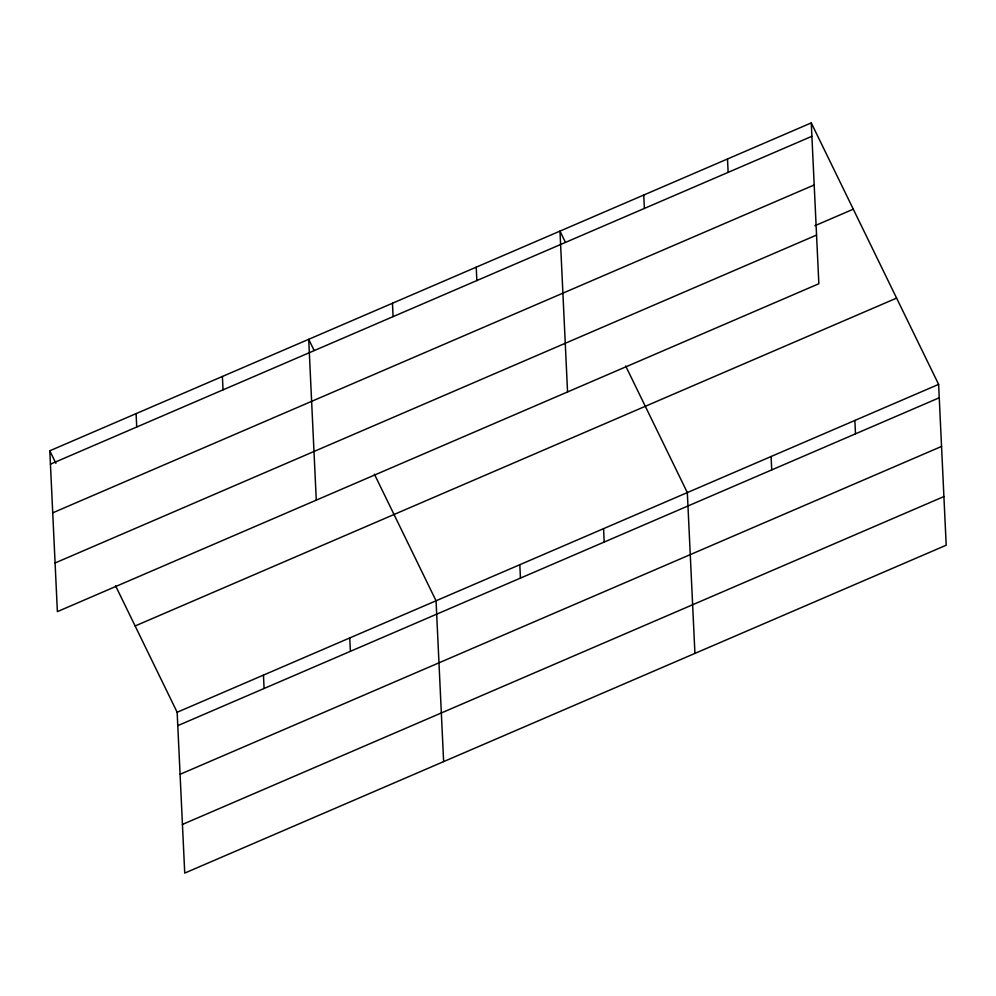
<?xml version="1.0" encoding="UTF-8"?>
<svg xmlns="http://www.w3.org/2000/svg" width="996" height="996" viewBox="0 0 996 996"><rect width="100%" height="100%" fill="white"/><g stroke="black" fill="none" stroke-linecap="round" stroke-linejoin="round"><path stroke-width="1.49" d="M811.267 122.906L818.849 283.736L57.382 611.619L49.8 450.79L811.267 122.906L938.618 384.381L946.2 545.21L184.733 873.094L177.151 712.265L115.511 585.685M50.435 464.173L811.889 136.303M52.726 512.828L814.193 184.957M814.952 225.706L853.286 209.197M55.091 562.964L816.546 235.081M135.132 625.974L896.587 298.103M177.151 712.265L938.618 384.381M177.786 725.648L939.253 397.778M180.077 774.303L941.544 446.432M182.442 824.439L943.909 496.556M565.404 242.24L559.976 231.109L567.558 391.938M625.687 366.018L687.327 492.584L694.922 653.413M314.126 350.443L308.698 339.312L316.28 500.141M374.409 474.208L436.049 600.787L443.631 761.616M49.8 450.79L55.901 463.314M854.854 420.449L855.489 433.845M771.091 456.517L771.726 469.913M727.503 158.974L728.138 172.37M643.74 195.042L644.375 208.438M603.576 528.652L604.199 542.048M519.812 564.72L520.447 578.103M476.213 267.177L476.847 280.573M392.461 303.245L393.084 316.628M349.758 637.938L350.38 651.334M263.454 675.101L264.089 688.497M222.394 376.463L223.029 389.859M136.103 413.626L136.726 427.023"/></g></svg>
